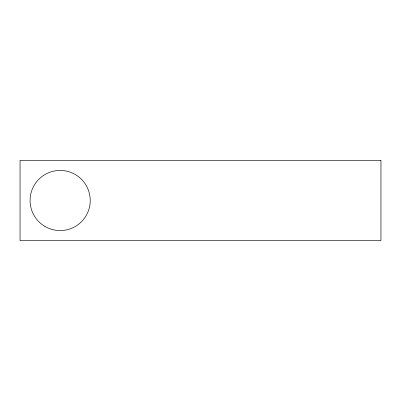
<?xml version="1.0" encoding="UTF-8"?>
<svg xmlns="http://www.w3.org/2000/svg" width="401" height="401" viewBox="0 0 401 401"><rect width="100%" height="100%" fill="white"/><g stroke="black" fill="none" stroke-linecap="round" stroke-linejoin="round"><path stroke-width="0.6" d="M380.95 160.4L20.05 160.4L20.05 240.6L380.95 240.6L380.95 160.4M45.112 226.545A30.075 30.075 0 0 0 90.225 200.5A30.075 30.075 0 0 0 45.112 174.455A30.075 30.075 0 0 0 45.112 226.545"/></g></svg>
